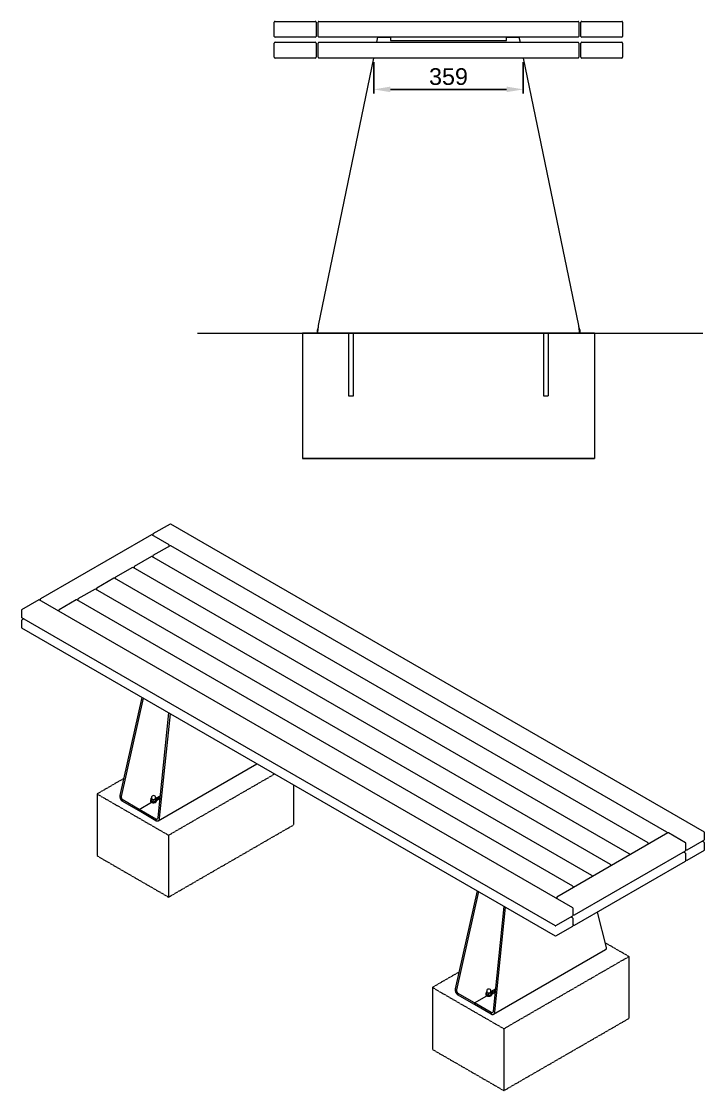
# Model space of a CAD drawing. Header units: millimetres. Extents: x -253 to 4821, y -124 to 3191.
# Drawn here: x 3183 to 4821, y 627 to 3191 of the extents above; entities that cross this region are included whole.
import ezdxf

# ---------------------------------------------------------------- set-up
doc = ezdxf.new("R2010")
doc.units = ezdxf.units.MM
doc.linetypes.add('HIDDEN', pattern=[1.905, 1.27, -0.635])
for name, color, linetype, lineweight in [('ZANO_R', 7, 'Continuous', 0), ('ZANO_R_przerywana', 7, 'HIDDEN', 0), ('ZANO_W', 1, 'Continuous', 0)]:
    doc.layers.add(name, color=color, linetype=linetype, lineweight=lineweight)
doc.styles.add('Arial', font='arial.ttf')
doc.styles.get("Standard").update_dxf_attribs({"font": 'ARIALUNI.TTF'})
doc.dimstyles.new('pl i ang', dxfattribs={"dimtxt": 50, "dimasz": 50, "dimexe": 1.25, "dimexo": 0.625, "dimgap": 10, "dimtad": 1, "dimtoh": 1, "dimtxsty": 'Standard', "dimcen": 2.5, "dimclrd": 1, "dimclre": 1, "dimclrt": 1, "dimadec": 0, "dimazin": 0, "dimtfac": 1, "dimtmove": 0, "dimatfit": 3, "dimfxl": 1, "dimarcsym": 1})

# ---------------------------------------------------------------- blocks, each defined once
blk = doc.blocks.new('*D411')
at = {"layer": 'ZANO_W', "color": 1, "lineweight": -2}
for p, q in [((4027.7, 3093.4), (4027.7, 3018.3)), ((4386.3, 3093.4), (4386.3, 3018.3)), ((4067.7, 3028.3), (4346.3, 3028.3))]:
    blk.add_line(p, q, dxfattribs=at)
at = {"layer": 'ZANO_W', "color": 1}
for points in [[(4067.7, 3035), (4067.7, 3021.7), (4027.7, 3028.3)], [(4346.3, 3021.7), (4346.3, 3035), (4386.3, 3028.3)]]:
    blk.add_solid(points, dxfattribs=at)
at = {"layer": 'ZANO_W', "color": 1, "insert": (4207, 3058.8), "char_height": 40, "attachment_point": 5, "style": 'Arial'}
blk.add_mtext('359', dxfattribs=at)

msp = doc.modelspace()

# ---------------------------------------------------------------- linework, layer by layer
at = {"layer": 'ZANO_R'}
for p, q in [((3789.5, 3155.4), (3789.5, 3189.4)), ((3791.5, 3191.4), (3887.5, 3191.4)), ((3889.5, 3189.4), (3889.5, 3155.4)), ((3894.5, 3155.4), (3894.5, 3189.4)), ((3896.5, 3191.4), (4517.5, 3191.4)), ((4519.5, 3189.4), (4519.5, 3155.4)), ((4524.5, 3155.4), (4524.5, 3189.4)), ((4526.5, 3191.4), (4622.5, 3191.4)), ((4624.5, 3189.4), (4624.5, 3155.4)), ((3789.5, 3105.4), (3789.5, 3139.4)), ((3887.5, 3153.4), (3791.5, 3153.4)), ((3791.5, 3141.4), (3887.5, 3141.4)), ((3889.5, 3139.4), (3889.5, 3105.4)), ((3894.5, 3105.4), (3894.5, 3139.4)), ((4517.5, 3153.4), (3896.5, 3153.4)), ((3896.5, 3141.4), (4517.5, 3141.4)), ((4035.6, 3141.4), (4038, 3153.4)), ((4038, 3153.4), (4068, 3153.4)), ((4068, 3153.4), (4068, 3145.4)), ((4068, 3145.4), (4346, 3145.4)), ((4346, 3153.4), (4376, 3153.4)), ((4346, 3145.4), (4346, 3153.4)), ((4376, 3153.4), (4378.5, 3141.4)), ((4519.5, 3139.4), (4519.5, 3105.4)), ((4524.5, 3105.4), (4524.5, 3139.4)), ((4622.5, 3153.4), (4526.5, 3153.4)), ((4526.5, 3141.4), (4622.5, 3141.4)), ((4624.5, 3139.4), (4624.5, 3105.4)), ((3887.5, 3103.4), (3791.5, 3103.4)), ((3895.6, 2461.7), (4027.7, 3103.4)), ((4517.5, 3103.4), (3896.5, 3103.4)), ((4386.3, 3103.4), (4518.4, 2461.7)), ((4622.5, 3103.4), (4526.5, 3103.4)), ((3605.2, 2443.5), (4816.4, 2443.5)), ((3857, 2443.5), (4557, 2443.5)), ((4557, 2443.5), (3857, 2443.5)), ((3892, 2451.5), (3892, 2443.5)), ((3979, 2443.5), (3967.1, 2443.5)), ((4447, 2443.5), (4435.1, 2443.5)), ((4522, 2451.5), (4522, 2443.5)), ((3539.8, 1985.9), (3498.6, 1962.2)), ((4820.4, 1247.4), (3541, 1985.9)), ((3494.8, 1960), (3228.7, 1806.4)), ((3537.1, 1936.2), (3496, 1960)), ((3498, 1961.1), (3498, 1958.8)), ((3539.8, 1934), (3498.6, 1910.3)), ((3537.7, 1932.8), (3537.7, 1935.2)), ((4730.4, 1247.4), (3541, 1934)), ((3494.8, 1908), (3453.7, 1884.3)), ((4685.4, 1221.4), (3496, 1908)), ((3498, 1909.2), (3498, 1906.8)), ((3449.8, 1882.1), (3408.7, 1858.3)), ((4640.4, 1195.4), (3451, 1882.1)), ((3453.1, 1883.2), (3453.1, 1880.9)), ((3404.8, 1856.1), (3363.7, 1832.3)), ((4595.5, 1169.4), (3406, 1856.1)), ((3408.1, 1857.3), (3408.1, 1854.9)), ((3359.8, 1830.1), (3318.7, 1806.4)), ((4550.5, 1143.5), (3361, 1830.1)), ((3363.1, 1831.3), (3363.1, 1828.9)), ((3224.9, 1804.1), (3183.7, 1780.4)), ((4505.5, 1065.5), (3226.1, 1804.1)), ((3228.1, 1805.3), (3228.1, 1803)), ((3314.8, 1804.1), (3273.7, 1780.4)), ((4505.5, 1117.5), (3316, 1804.1)), ((3318.1, 1805.3), (3318.1, 1803)), ((3183.1, 1779.3), (3183.1, 1762.5)), ((3273.1, 1779.3), (3273.1, 1777)), ((3183.1, 1754.6), (3183.1, 1737.8)), ((3183.7, 1761.5), (4463.1, 1022.9)), ((3188.8, 1758.6), (3183.7, 1755.7)), ((3183.7, 1736.7), (4463.1, 998.1)), ((3471.8, 1570.4), (3419.2, 1335.2)), ((3475.3, 1568.4), (3422.6, 1333)), ((3510.9, 1282), (3536.8, 1532.9)), ((3514.3, 1280.3), (3540.2, 1530.9)), ((3511.3, 1274.6), (3747.8, 1411.1)), ((3422.6, 1333), (3419.2, 1335.2)), ((3516.3, 1334.6), (3506, 1328.6)), ((3465.2, 1301.8), (3424.9, 1325.1)), ((3424.9, 1325.1), (3424.9, 1321.1)), ((3465.2, 1297.9), (3424.9, 1321.1)), ((3465.2, 1301.8), (3494.8, 1318.9)), ((3492.6, 1323.1), (3492.6, 1321.9)), ((3493.8, 1326.7), (3493.8, 1322.6)), ((3494.7, 1329.1), (3494.6, 1328.9)), ((3494.7, 1329.1), (3494.6, 1328.9)), ((3494.7, 1329.8), (3494.7, 1328.2)), ((3498.3, 1324.2), (3498.3, 1320)), ((3504.3, 1325.1), (3504.3, 1320.9)), ((3505, 1328.2), (3505, 1329.8)), ((3506, 1328.6), (3506, 1324.5)), ((3515.9, 1330.4), (3506.5, 1324.9)), ((3507.2, 1322.9), (3515.6, 1327.7)), ((3507.2, 1321.9), (3507.2, 1323.1)), ((3505.5, 1278.6), (3465.2, 1301.8)), ((3465.2, 1301.8), (3465.2, 1297.9)), ((3505.5, 1274.6), (3465.2, 1297.9)), ((3510.9, 1282), (3514.3, 1280.3)), ((3505.5, 1278.6), (3505.5, 1274.6)), ((4733.1, 1245.1), (4467, 1091.5)), ((4731, 1243.9), (4731, 1246.3)), ((4775.4, 1221.4), (4734.3, 1245.1)), ((4821, 1229.5), (4821, 1246.3)), ((4686, 1218), (4686, 1220.3)), ((4776, 1203.5), (4776, 1220.3)), ((4776, 1205.9), (4778.1, 1204.7)), ((4779.3, 1204.7), (4820.4, 1228.4)), ((4820.4, 1222.6), (4815.4, 1225.5)), ((4821, 1204.7), (4821, 1221.6)), ((4509.3, 1048.9), (4775.4, 1202.5)), ((4641.1, 1192), (4641.1, 1194.4)), ((4775.4, 1196.6), (4770.4, 1199.5)), ((4776, 1178.8), (4776, 1195.6)), ((4776, 1181.1), (4778.1, 1179.9)), ((4779.3, 1179.9), (4820.4, 1203.7)), ((4509.3, 1024.1), (4775.4, 1177.7)), ((4596.1, 1166), (4596.1, 1168.4)), ((4551.1, 1140.1), (4551.1, 1142.4)), ((4275.6, 1106.4), (4223, 871.2)), ((4279.1, 1104.4), (4226.4, 868.9)), ((4506.1, 1114.1), (4506.1, 1116.4)), ((4466.4, 1090.5), (4466.4, 1088.1)), ((4314.7, 818), (4340.6, 1068.9)), ((4318.1, 816.3), (4344, 1066.9)), ((4506.1, 1047.7), (4506.1, 1064.5)), ((4563.2, 1055.2), (4584.9, 970.4)), ((4464.3, 1022.9), (4505.5, 1046.6)), ((4505.5, 1040.8), (4500.4, 1043.7)), ((4506.1, 1050), (4508.1, 1048.9)), ((4506.1, 1022.9), (4506.1, 1039.8)), ((4464.3, 998.1), (4505.5, 1021.9)), ((4506.1, 1025.3), (4508.1, 1024.1)), ((4315.2, 810.5), (4583.6, 965.5)), ((4226.4, 868.9), (4223, 871.2)), ((4269, 837.8), (4228.7, 861.1)), ((4228.7, 861.1), (4228.7, 857.1)), ((4269, 833.9), (4228.7, 857.1)), ((4269, 837.8), (4298.6, 854.9)), ((4296.4, 859.1), (4296.4, 857.9)), ((4297.6, 862.7), (4297.6, 858.5)), ((4298.6, 865.1), (4298.4, 864.9)), ((4298.6, 865.1), (4298.4, 864.9)), ((4298.6, 865.8), (4298.6, 864.2)), ((4302.1, 860.1), (4302.1, 856)), ((4308.2, 861.1), (4308.2, 856.9)), ((4308.9, 864.2), (4308.9, 865.8)), ((4320.1, 870.5), (4309.8, 864.6)), ((4309.8, 864.6), (4309.8, 860.4)), ((4319.7, 866.3), (4310.3, 860.9)), ((4311, 858.8), (4319.4, 863.7)), ((4311, 857.9), (4311, 859.1)), ((4309.3, 814.6), (4269, 837.8)), ((4269, 837.8), (4269, 833.9)), ((4309.3, 810.6), (4269, 833.9)), ((4309.3, 814.6), (4309.3, 810.6)), ((4314.7, 818), (4318.1, 816.3))]:
    msp.add_line(p, q, dxfattribs=at)
at = {"layer": 'ZANO_R', "flags": 128}
for points in [[(3892, 2443.5), (3892.4, 2443.8), (3892.8, 2444.5), (3893.1, 2445.7), (3893.5, 2447.3), (3893.9, 2449.3), (3894.3, 2451.7), (3894.6, 2454.2), (3895, 2457), (3895.6, 2461.7)], [(4518.4, 2461.7), (4518.8, 2458.9), (4519.1, 2456), (4519.5, 2453.3), (4519.9, 2450.8), (4520.3, 2448.6), (4520.6, 2446.7), (4521, 2445.2), (4521.4, 2444.2), (4522, 2443.5)], [(3892, 2451.5), (3892.8, 2452.1), (3893.6, 2453.6), (3894.3, 2456), (3895.1, 2458.9), (3895.5, 2460.5)], [(4518.5, 2460.6), (4519.2, 2458.1), (4519.9, 2455.3), (4520.7, 2453.1), (4521.5, 2451.8), (4522, 2451.5)], [(3493.8, 1325.4), (3493.8, 1325.4), (3493.2, 1324.7), (3492.8, 1324), (3492.6, 1323.3), (3492.7, 1322.6), (3493, 1321.9), (3493.4, 1321.2), (3494.1, 1320.6), (3495, 1320), (3496, 1319.6), (3497.1, 1319.2), (3498.3, 1319), (3499.6, 1318.9), (3500.8, 1319), (3502.1, 1319.1), (3503.2, 1319.4), (3504.3, 1319.8), (3505.3, 1320.3), (3506, 1320.9), (3506.6, 1321.5)], [(3492.6, 1321.9), (3492.7, 1321.3), (3493, 1320.6), (3493.4, 1319.9), (3494.1, 1319.3), (3495, 1318.8), (3496, 1318.3), (3497.1, 1318), (3498.3, 1317.8), (3499.6, 1317.7), (3500.8, 1317.7), (3502.1, 1317.9), (3503.2, 1318.2), (3504.3, 1318.6), (3505.3, 1319), (3506, 1319.6), (3506.6, 1320.3)], [(3493.8, 1326.7), (3495.5, 1326.1), (3496, 1325.8)], [(3496, 1320.9), (3495.5, 1321.3), (3493.8, 1322.6)], [(3505, 1328.8), (3505.1, 1328.6), (3505.2, 1328), (3505.1, 1327.4), (3504.7, 1326.8), (3504.2, 1326.3), (3503.5, 1325.8), (3502.6, 1325.4), (3501.6, 1325.2), (3500.6, 1325), (3499.5, 1325), (3498.4, 1325.1), (3497.4, 1325.4), (3496.5, 1325.7), (3495.8, 1326.1), (3495.2, 1326.7), (3494.8, 1327.2), (3494.6, 1327.8), (3494.6, 1328.5), (3494.7, 1328.8)], [(3494.7, 1328.2), (3494.8, 1327.7), (3495.1, 1327.1), (3495.6, 1326.6), (3496.3, 1326.1), (3497.1, 1325.7), (3498.1, 1325.4), (3499.1, 1325.3), (3500.2, 1325.2), (3501.2, 1325.3), (3502.2, 1325.5), (3503.1, 1325.9), (3503.9, 1326.3), (3504.5, 1326.8), (3504.9, 1327.4), (3505, 1328), (3505, 1328.2)], [(3496, 1325.8), (3497.7, 1324.6), (3498.3, 1324.2)], [(3498.3, 1320), (3497.7, 1320.2), (3496, 1320.9)], [(3498.3, 1324.2), (3499.8, 1324.7), (3501.3, 1325)], [(3504.3, 1320.9), (3502.9, 1320.4), (3501.3, 1320.1)], [(3504.3, 1325.1), (3504.7, 1326.2), (3505.2, 1327.3)], [(3505, 1329.4), (3505.5, 1329.1), (3506, 1328.6)], [(3506, 1324.5), (3505.6, 1323.3), (3505.2, 1322.3)], [(3505.5, 1278.6), (3507.1, 1278.3), (3508.6, 1278.6), (3509.8, 1279.5), (3510.6, 1280.8), (3510.9, 1282)], [(3505.5, 1274.6), (3506.8, 1274.2), (3508.2, 1273.9), (3509.5, 1273.9), (3510.7, 1274.2), (3511.7, 1274.8), (3512.6, 1275.6), (3513.3, 1276.7), (3513.9, 1277.9), (3514.3, 1280.3)], [(4584.9, 970.4), (4585.1, 969), (4585, 967.8), (4584.7, 966.9), (4584.3, 966.1), (4583.6, 965.5), (4583.6, 965.5)], [(4297.6, 861.4), (4297.6, 861.3), (4297, 860.7), (4296.6, 860), (4296.4, 859.3), (4296.5, 858.5), (4296.8, 857.8), (4297.3, 857.2), (4297.9, 856.5), (4298.8, 856), (4299.8, 855.6), (4300.9, 855.2), (4302.1, 855), (4303.4, 854.9), (4304.7, 854.9), (4305.9, 855.1), (4307.1, 855.4), (4308.1, 855.8), (4309.1, 856.3), (4309.8, 856.8), (4310.4, 857.5)], [(4296.4, 857.9), (4296.5, 857.3), (4296.8, 856.6), (4297.3, 855.9), (4297.9, 855.3), (4298.8, 854.8), (4299.8, 854.3), (4300.9, 854), (4302.1, 853.8), (4303.4, 853.7), (4304.7, 853.7), (4305.9, 853.8), (4307.1, 854.1), (4308.1, 854.5), (4309.1, 855), (4309.8, 855.6), (4310.4, 856.2)], [(4297.6, 862.7), (4299.3, 862.1), (4299.9, 861.8)], [(4299.9, 856.9), (4299.3, 857.2), (4297.6, 858.5)], [(4308.9, 864.8), (4308.9, 864.6), (4309, 864), (4308.9, 863.3), (4308.5, 862.8), (4308, 862.2), (4307.3, 861.8), (4306.4, 861.4), (4305.4, 861.1), (4304.4, 861), (4303.3, 861), (4302.2, 861.1), (4301.3, 861.3), (4300.4, 861.7), (4299.6, 862.1), (4299, 862.6), (4298.6, 863.2), (4298.4, 863.8), (4298.4, 864.4), (4298.6, 864.8)], [(4298.6, 864.2), (4298.6, 863.7), (4298.9, 863.1), (4299.4, 862.5), (4300.1, 862.1), (4300.9, 861.7), (4301.9, 861.4), (4302.9, 861.2), (4304, 861.2), (4305, 861.3), (4306, 861.5), (4306.9, 861.9), (4307.7, 862.3), (4308.3, 862.8), (4308.7, 863.4), (4308.9, 864), (4308.9, 864.2)], [(4299.9, 861.8), (4301.6, 860.6), (4302.1, 860.1)], [(4302.1, 856), (4301.6, 856.1), (4299.9, 856.9)], [(4302.1, 860.1), (4303.6, 860.6), (4305.1, 861)], [(4308.2, 856.9), (4306.7, 856.4), (4305.1, 856)], [(4308.2, 861.1), (4308.6, 862.2), (4309, 863.2)], [(4308.9, 865.3), (4309.3, 865), (4309.8, 864.6)], [(4309.8, 860.4), (4309.4, 859.3), (4309, 858.3)], [(4309.3, 814.6), (4310.9, 814.3), (4312.4, 814.6), (4313.6, 815.4), (4314.4, 816.8), (4314.7, 818)], [(4309.3, 810.6), (4310.6, 810.1), (4312, 809.9), (4313.3, 809.9), (4314.5, 810.2), (4315.5, 810.8), (4316.4, 811.6), (4317.1, 812.6), (4317.7, 813.9), (4318.1, 816.3)]]:
    msp.add_lwpolyline(points, dxfattribs=at)
at = {"layer": 'ZANO_R'}
for centre, radius, start, end in [((3791.5, 3189.4), 2, 90, 180), ((3887.5, 3189.4), 2, 0, 90), ((3896.5, 3189.4), 2, 90, 180), ((4517.5, 3189.4), 2, 0, 90), ((4526.5, 3189.4), 2, 90, 180), ((4622.5, 3189.4), 2, 0, 90), ((3791.5, 3155.4), 2, 180, 270), ((3887.5, 3155.4), 2, 270, 0), ((3896.5, 3155.4), 2, 180, 270), ((4517.5, 3155.4), 2, 270, 0), ((4526.5, 3155.4), 2, 180, 270), ((4622.5, 3155.4), 2, 270, 0), ((3791.5, 3139.4), 2, 90, 180), ((3887.5, 3139.4), 2, 0, 90), ((3896.5, 3139.4), 2, 90, 180), ((4517.5, 3139.4), 2, 0, 90), ((4526.5, 3139.4), 2, 90, 180), ((4622.5, 3139.4), 2, 0, 90), ((3791.5, 3105.4), 2, 180, 270), ((3887.5, 3105.4), 2, 270, 0), ((3896.5, 3105.4), 2, 180, 270), ((4517.5, 3105.4), 2, 270, 0), ((4526.5, 3105.4), 2, 180, 270), ((4622.5, 3105.4), 2, 270, 0), ((3540.4, 1984.9), 1.21, 60.0027, 119.9973), ((3495.4, 1958.9), 1.21, 60.0027, 119.9973), ((3499.3, 1961.1), 1.21, 119.9973, 180), ((3536.5, 1935.2), 1.21, 0, 60.0027), ((3540.4, 1932.9), 1.21, 60.0027, 119.9973), ((3495.4, 1907), 1.21, 60.0027, 119.9973), ((3499.3, 1909.2), 1.21, 119.9973, 180), ((3450.4, 1881), 1.21, 60.0027, 119.9973), ((3454.3, 1883.2), 1.21, 119.9973, 180), ((3405.4, 1855), 1.21, 60.0027, 119.9973), ((3409.3, 1857.3), 1.21, 119.9973, 180), ((3360.4, 1829.1), 1.21, 60.0027, 119.9973), ((3364.3, 1831.3), 1.21, 119.9973, 180), ((3225.5, 1803.1), 1.21, 60.0027, 119.9973), ((3229.3, 1805.3), 1.21, 119.9973, 180), ((3315.4, 1803.1), 1.21, 60.0027, 119.9973), ((3319.3, 1805.3), 1.21, 119.9973, 180), ((3184.3, 1779.3), 1.21, 119.9973, 180), ((3274.3, 1779.3), 1.21, 119.9973, 180), ((3184.3, 1762.5), 1.21, 180, 240.0027), ((3184.3, 1754.6), 1.21, 119.9973, 180), ((3184.3, 1737.8), 1.21, 180, 240.0027), ((3435, 1333.4), 15.9, 173.5599, 230.5705), ((3499.9, 1329.8), 5.15, 0, 180), ((3431.2, 1331.2), 8.76, 168.2784, 224.1504), ((3511.3, 1321.4), 18.3, 155.6584, 162.8851), ((3496.9, 1328.1), 2.4, 160.539, 249.2576), ((3499.9, 1333.3), 8.37, 242.6427, 279.7711), ((3499.5, 1332.1), 12.1, 264.1665, 278.5724), ((3501, 1330), 4.98, 273.4343, 326.5604), ((3503.1, 1313), 12.1, 84.1673, 98.5722), ((3498.9, 1325.1), 6.85, 322.3911, 335.6725), ((3503.4, 1328.1), 1.93, 334.9885, 32.2605), ((3511.4, 1324.4), 6.85, 142.3937, 155.6719), ((3504.3, 1323.1), 2.84, 324.9398, 53.4445), ((3504.5, 1321.9), 2.7, 322.5497, 359.342), ((4729.8, 1246.3), 1.21, 0, 60.0027), ((4733.7, 1244.1), 1.21, 60.0027, 119.9973), ((4819.8, 1246.3), 1.21, 0, 60.0027), ((4684.8, 1220.3), 1.21, 0, 60.0027), ((4774.8, 1220.3), 1.21, 0, 60.0027), ((4819.8, 1229.5), 1.21, 299.9973, 0), ((4819.8, 1221.6), 1.21, 0, 60.0027), ((4639.8, 1194.4), 1.21, 0, 60.0027), ((4774.8, 1203.5), 1.21, 299.9973, 0), ((4774.8, 1195.6), 1.21, 0, 60.0027), ((4778.7, 1205.7), 1.21, 240.0027, 299.9973), ((4778.7, 1181), 1.21, 240.0027, 299.9973), ((4819.8, 1204.7), 1.21, 299.9973, 0), ((4594.9, 1168.4), 1.21, 0, 60.0027), ((4774.8, 1178.8), 1.21, 299.9973, 0), ((4549.9, 1142.4), 1.21, 0, 60.0027), ((4504.9, 1116.4), 1.21, 0, 60.0027), ((4467.6, 1090.5), 1.21, 119.9973, 180), ((4504.9, 1064.5), 1.21, 0, 60.0027), ((4504.9, 1047.7), 1.21, 299.9973, 0), ((4504.9, 1039.8), 1.21, 0, 60.0027), ((4508.7, 1049.9), 1.21, 240.0027, 299.9973), ((4463.7, 1023.9), 1.21, 240.0027, 299.9973), ((4504.9, 1022.9), 1.21, 299.9973, 0), ((4508.7, 1025.2), 1.21, 240.0027, 299.9973), ((4463.7, 999.2), 1.21, 240.0027, 299.9973), ((4238.9, 869.4), 15.9, 173.5596, 230.5708), ((4235, 867.2), 8.76, 168.2778, 224.1513), ((4315.1, 857.3), 18.3, 155.6579, 162.887), ((4300.7, 864.1), 2.4, 160.5391, 249.2581), ((4303.7, 865.8), 5.15, 0, 180), ((4303.7, 869.2), 8.37, 242.643, 279.7711), ((4303.3, 868), 12.1, 264.1672, 278.5723), ((4304.8, 866), 4.98, 273.4327, 326.5619), ((4306.9, 849), 12.1, 84.1665, 98.5723), ((4302.7, 861.1), 6.85, 322.3939, 335.6718), ((4307.2, 864), 1.93, 334.9876, 32.2614), ((4315.2, 860.4), 6.85, 142.3909, 155.6726), ((4308.1, 859.1), 2.84, 324.9408, 53.4441), ((4308.3, 857.9), 2.7, 322.5523, 359.3414)]:
    msp.add_arc(centre, radius, start, end, dxfattribs=at)
at = {"layer": 'ZANO_R_przerywana'}
for p, q in [((3857, 2443.5), (3857, 2143.5)), ((3857, 2443.5), (3857, 2143.5)), ((3967, 2443.5), (3967, 2293.5)), ((3979, 2293.5), (3979, 2443.5)), ((4435, 2443.5), (4435, 2293.5)), ((4447, 2293.5), (4447, 2443.5)), ((4557, 2443.5), (4557, 2143.5)), ((4557, 2443.5), (4557, 2143.5)), ((3967, 2293.5), (3979, 2293.5)), ((4435, 2293.5), (4447, 2293.5)), ((3857, 2143.5), (4557, 2143.5)), ((4557, 2143.5), (3857, 2143.5)), ((3535.9, 1239.8), (3790.2, 1386.6)), ((3428.2, 1375.5), (3364.5, 1338.7)), ((3835.8, 1360.3), (3835.8, 1264.5)), ((3364.5, 1338.7), (3535.9, 1239.8)), ((3364.5, 1338.7), (3364.5, 1190.3)), ((3535.9, 1091.3), (3835.8, 1264.5)), ((3535.9, 1239.8), (3535.9, 1091.3)), ((3364.5, 1190.3), (3535.9, 1091.3)), ((4639.6, 948.9), (4581.9, 982.2)), ((4339.7, 775.7), (4639.6, 948.9)), ((4639.6, 948.9), (4639.6, 800.4)), ((4232, 911.5), (4168.3, 874.7)), ((4168.3, 874.7), (4339.7, 775.7)), ((4168.3, 874.7), (4168.3, 726.2)), ((4339.7, 627.3), (4639.6, 800.4)), ((4339.7, 775.7), (4339.7, 627.3)), ((4168.3, 726.2), (4339.7, 627.3))]:
    msp.add_line(p, q, dxfattribs=at)

# ---------------------------------------------------------------- dimensions: what is measured, and where the dimension line sits
at = {"layer": 'ZANO_W'}
dim = msp.add_linear_dim(base=(4386.3, 3028.3), p1=(4027.7, 3103.4), p2=(4386.3, 3103.4), dimstyle='pl i ang', override={"dimtxt": 40, "dimasz": 40, "dimexe": 10, "dimexo": 10, "dimtoh": 0, "dimdec": 0, "dimtxsty": 'Arial', "dimtdec": 0, "dimtmove": 1}, dxfattribs=at)
dim.commit()
dim.dimension.update_dxf_attribs({"geometry": '*D411', "text_midpoint": (4207, 3058.8)})

doc.saveas('drawing.dxf')
